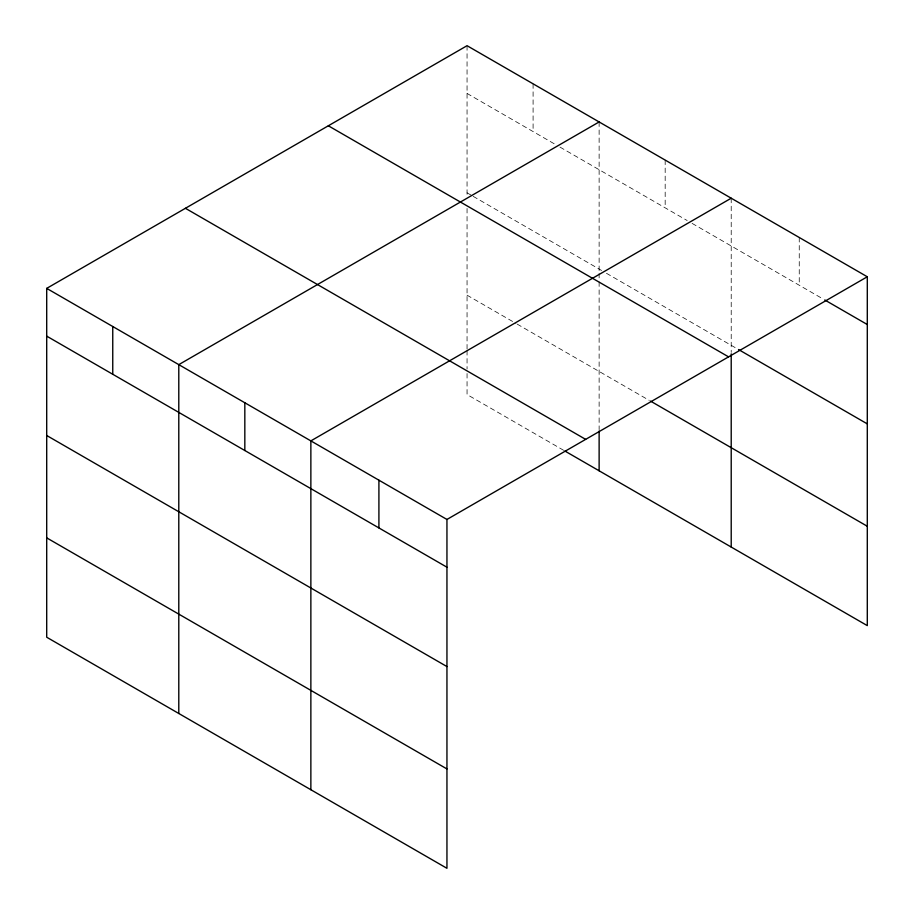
<?xml version="1.0" encoding="UTF-8"?>
<svg xmlns="http://www.w3.org/2000/svg" width="914" height="914" viewBox="0 0 914 914"><rect width="100%" height="100%" fill="white"/><g stroke="black" fill="none" stroke-linecap="round" stroke-linejoin="round"><path stroke-width="0.69" stroke-dasharray="4.57 3.43" d="M467.054 93.445L555.106 144.286M559.996 147.108L687.179 220.537M692.081 223.37L823.548 299.266M467.054 192.808L471.944 195.63M473.166 196.339L601.583 270.475M606.473 273.297L737.29 348.828M467.054 295.176L515.976 323.419M517.198 324.127L649.271 400.389M563.664 450.316L467.054 394.54L467.054 370.41M799.247 237.491L799.247 285.237M731.211 198.212L731.211 352.427M665.175 160.087L665.175 207.832M599.127 121.95L599.127 271.904M599.127 273.332L599.127 280.438M599.127 281.866L599.127 429.637M533.091 83.825L533.091 131.582M467.054 45.7L467.054 195.653M467.054 208.449L467.054 349.114M467.054 350.542L467.054 368.993"/><path stroke-width="1.37" d="M46.705 288.378L446.946 519.46L446.946 868.3L46.705 637.229L46.705 288.378L467.054 45.7L867.295 276.771L867.295 625.622L564.886 451.025M599.127 121.95L178.79 364.64L178.79 713.48M731.211 198.212L310.863 440.891L310.863 789.73M446.946 519.46L867.295 276.771M824.771 299.975L867.295 324.527M738.501 349.525L867.295 423.879M328.343 125.789L728.572 356.86M650.494 401.086L867.295 526.258M185.428 208.301L585.657 439.371M46.705 336.135L446.946 567.206M46.705 435.498L446.946 666.569M46.705 537.866L446.946 768.937M731.211 353.855L731.211 547.052M599.127 431.054L599.127 470.79M378.91 480.181L378.91 527.926M244.826 402.766L244.826 450.511M112.753 326.515L112.753 374.26"/></g></svg>
